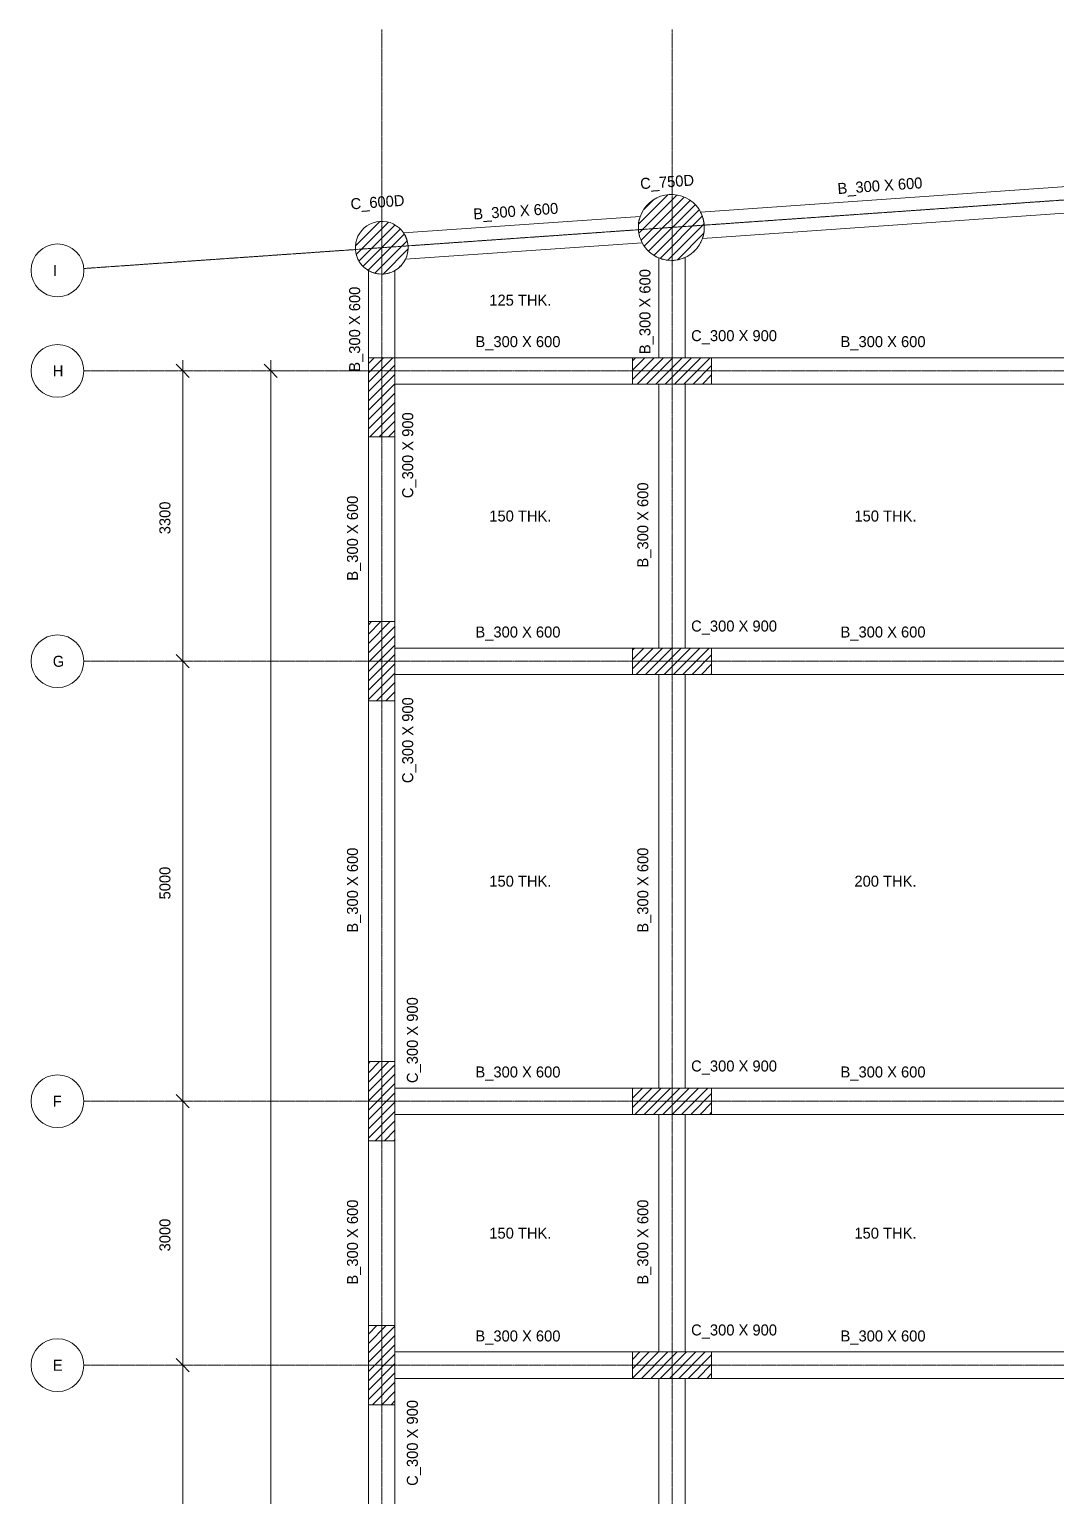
# Model space of a CAD drawing. Header units: millimetres. Extents: x -4305 to 30252, y -4651 to 30518.
# Drawn here: x -4305 to 7372, y 13506 to 30181 of the extents above; entities that cross this region are included whole.
import ezdxf

# ---------------------------------------------------------------- set-up
doc = ezdxf.new("R2010")
doc.units = ezdxf.units.MM
doc.linetypes.add('Dash', pattern=[6.35, 3.175, -3.175])
doc.linetypes.add('Grid Line', pattern=[22.225, 12.7, -3.175, 3.175, -3.175])
for name, color, linetype, lineweight in [('A-ANNO-DIMS', 211, 'Continuous', 9), ('A-ANNO-DIMS-50', 211, 'Continuous', 9), ('A-FLOR', 192, 'Continuous', 18), ('A-FLOR-IDEN', 11, 'Continuous', 9), ('S-BEAM', 12, 'Continuous', 18), ('S-BEAM-IDEN', 2, 'Continuous', 9), ('S-COLS', 52, 'Continuous', 18), ('S-COLS-HDLN', 52, 'Dash', 18), ('S-COLS-IDEN', 171, 'Continuous', 9), ('S-GRID', 1, 'Continuous', 9), ('S-GRID-IDEN', 1, 'Continuous', 9)]:
    doc.layers.add(name, color=color, linetype=linetype, lineweight=lineweight)
doc.styles.add('JetBrains Mono', font='JetBrainsMono-VariableFont_wght.ttf', dxfattribs={"height": 125})
doc.dimstyles.new('Diagonal_-_2_5mm_JetBrains_Mono', dxfattribs={"dimscale": 304.8, "dimtxt": 176.918969, "dimasz": 0.492126, "dimexe": 0.393701, "dimexo": 0.246063, "dimgap": 0.287073, "dimtad": 1, "dimdec": 0, "dimzin": 0, "dimdsep": 46, "dimtxsty": 'JetBrains Mono', "dimblk1": 'OBLIQUE', "dimblk2": 'OBLIQUE', "dimsah": 1, "dimcen": 0.09, "dimdle": 0.393701, "dimazin": 0, "dimtfac": 1, "dimtdec": 4, "dimtix": 1, "dimtmove": 0, "dimatfit": 3, "dimfxl": 1, "dimtvp": 1, "dimtfill": 1, "dimtolj": 1, "dimtzin": 0, "dimarcsym": 2})
pattern_1 = [(45, (0, 0), (-53.033, 53.033), [])]

# ---------------------------------------------------------------- blocks, each defined once
blk = doc.blocks.new('Grid - M_Grid Head - Circle-24584-01 1st Floor Lvl_')
at = {"layer": 'S-GRID-IDEN'}
blk.add_circle((0, 0), 6, dxfattribs=at)
blk = doc.blocks.new('DIMBLOCK11-01 1st Floor Lvl_')
at = {"layer": 'A-ANNO-DIMS-50', "lineweight": 35}
for p, q in [((-2562, 15000), (-2637, 15075)), ((-2562, 15000), (-2487, 14925)), ((-2562, 11000), (-2637, 11075)), ((-2562, 11000), (-2487, 10925))]:
    blk.add_line(p, q, dxfattribs=at)
at = {"layer": 'A-ANNO-DIMS-50'}
for p, q in [((-2562, 15000), (-2593, 15000)), ((-2562, 11000), (-2562, 15000)), ((-2562, 15000), (-2442, 15000)), ((-2562, 11000), (-2593, 11000)), ((-2562, 11000), (-2442, 11000))]:
    blk.add_line(p, q, dxfattribs=at)
at = {"layer": 'A-ANNO-DIMS-50', "color": 0, "insert": (-2827, 12793), "char_height": 125, "width": 496.29, "attachment_point": 1, "rotation": 90, "line_spacing_factor": 1.102871, "style": 'JetBrains Mono', "bg_fill": 3, "box_fill_scale": 1.25, "bg_fill_color": 9, "bg_fill_true_color": 13158600, "bg_fill_transparency": 0}
blk.add_mtext('4000', dxfattribs=at)
blk = doc.blocks.new('_Oblique')
at = {"color": 0, "linetype": 'ByBlock', "lineweight": -2}
blk.add_line((-0.5, -0.5), (0.5, 0.5), dxfattribs=at)
blk = doc.blocks.new('DIMBLOCK12-01 1st Floor Lvl_')
at = {"layer": 'A-ANNO-DIMS-50', "lineweight": 35}
for p, q in [((-2562, 18000), (-2637, 18075)), ((-2562, 18000), (-2487, 17925)), ((-2562, 15000), (-2637, 15075)), ((-2562, 15000), (-2487, 14925))]:
    blk.add_line(p, q, dxfattribs=at)
at = {"layer": 'A-ANNO-DIMS-50'}
for p, q in [((-2562, 18000), (-2593, 18000)), ((-2562, 15000), (-2562, 18000)), ((-2562, 18000), (-2442, 18000)), ((-2562, 15000), (-2593, 15000)), ((-2562, 15000), (-2442, 15000))]:
    blk.add_line(p, q, dxfattribs=at)
at = {"layer": 'A-ANNO-DIMS-50', "color": 0, "insert": (-2827, 16293), "char_height": 125, "width": 496.29, "attachment_point": 1, "rotation": 90, "line_spacing_factor": 1.102871, "style": 'JetBrains Mono', "bg_fill": 3, "box_fill_scale": 1.25, "bg_fill_color": 9, "bg_fill_true_color": 13158600, "bg_fill_transparency": 0}
blk.add_mtext('3000', dxfattribs=at)
blk = doc.blocks.new('DIMBLOCK13-01 1st Floor Lvl_')
at = {"layer": 'A-ANNO-DIMS-50', "lineweight": 35}
for p, q in [((-2562, 23000), (-2637, 23075)), ((-2562, 23000), (-2487, 22925)), ((-2562, 18000), (-2637, 18075)), ((-2562, 18000), (-2487, 17925))]:
    blk.add_line(p, q, dxfattribs=at)
at = {"layer": 'A-ANNO-DIMS-50'}
for p, q in [((-2562, 23000), (-2593, 23000)), ((-2562, 18000), (-2562, 23000)), ((-2562, 23000), (-2442, 23000)), ((-2562, 18000), (-2593, 18000)), ((-2562, 18000), (-2442, 18000))]:
    blk.add_line(p, q, dxfattribs=at)
at = {"layer": 'A-ANNO-DIMS-50', "color": 0, "insert": (-2827, 20293), "char_height": 125, "width": 496.29, "attachment_point": 1, "rotation": 90, "line_spacing_factor": 1.102871, "style": 'JetBrains Mono', "bg_fill": 3, "box_fill_scale": 1.25, "bg_fill_color": 9, "bg_fill_true_color": 13158600, "bg_fill_transparency": 0}
blk.add_mtext('5000', dxfattribs=at)
blk = doc.blocks.new('DIMBLOCK14-01 1st Floor Lvl_')
at = {"layer": 'A-ANNO-DIMS-50', "lineweight": 35}
for p, q in [((-2562, 26300), (-2637, 26375)), ((-2562, 26300), (-2487, 26225)), ((-2562, 23000), (-2637, 23075)), ((-2562, 23000), (-2487, 22925))]:
    blk.add_line(p, q, dxfattribs=at)
at = {"layer": 'A-ANNO-DIMS-50'}
for p, q in [((-2562, 23000), (-2562, 26420)), ((-2562, 26300), (-2593, 26300)), ((-2562, 26300), (-2442, 26300)), ((-2562, 23000), (-2593, 23000)), ((-2562, 23000), (-2442, 23000))]:
    blk.add_line(p, q, dxfattribs=at)
at = {"layer": 'A-ANNO-DIMS-50', "color": 0, "insert": (-2827, 24443), "char_height": 125, "width": 496.29, "attachment_point": 1, "rotation": 90, "line_spacing_factor": 1.102871, "style": 'JetBrains Mono', "bg_fill": 3, "box_fill_scale": 1.25, "bg_fill_color": 9, "bg_fill_true_color": 13158600, "bg_fill_transparency": 0}
blk.add_mtext('3300', dxfattribs=at)
blk = doc.blocks.new('DIMBLOCK15-01 1st Floor Lvl_')
at = {"layer": 'A-ANNO-DIMS-50', "lineweight": 35}
for p, q in [((-1562, 26300), (-1637, 26375)), ((-1562, 26300), (-1487, 26225)), ((-1562, -300), (-1637, -225)), ((-1562, -300), (-1487, -375))]:
    blk.add_line(p, q, dxfattribs=at)
at = {"layer": 'A-ANNO-DIMS-50'}
for p, q in [((-1562, -420), (-1562, 26420)), ((-1562, 26300), (-1593, 26300)), ((-1562, 26300), (-1442, 26300)), ((-1562, -300), (-1593, -300)), ((-1562, -300), (-1442, -300))]:
    blk.add_line(p, q, dxfattribs=at)
at = {"layer": 'A-ANNO-DIMS-50', "color": 0, "insert": (-1827, 12742), "char_height": 125, "width": 620.37, "attachment_point": 1, "rotation": 90, "line_spacing_factor": 1.102871, "style": 'JetBrains Mono', "bg_fill": 3, "box_fill_scale": 1.25, "bg_fill_color": 9, "bg_fill_true_color": 13158600, "bg_fill_transparency": 0}
blk.add_mtext('26600', dxfattribs=at)

msp = doc.modelspace()

# ---------------------------------------------------------------- hatches: boundary and pattern name
at = {"layer": 'S-COLS'}
h = msp.add_hatch(dxfattribs=at)
h.set_pattern_fill('FP_3', color=8, style=0, pattern_type=2)
h.set_pattern_definition(pattern_1)
h.paths.add_polyline_path([(2973.2, 27555.7), (3036.5, 27557.9), (3098.5, 27570.7), (3157.5, 27593.7), (3211.7, 27626.3), (3259.7, 27667.7), (3300.1, 27716.5), (3331.7, 27771.4), (3353.5, 27830.8), (3365.1, 27893), (3366, 27956.4), (3355.8, 28020.9), (3334.5, 28082.7), (3302.8, 28139.9), (3261.7, 28190.7), (3212.4, 28233.6), (3156.3, 28267.3), (3095.3, 28290.7), (3031.2, 28303.2), (2965.8, 28304.3), (2901.2, 28294.1), (2839.4, 28272.8), (2782.3, 28241.1), (2731.5, 28200), (2688.6, 28150.6), (2654.9, 28094.6), (2631.5, 28033.6), (2619, 27969.4), (2617.9, 27904), (2625, 27853.1), (2639, 27803.6), (2659.6, 27756.6), (2687.1, 27711.8), (2720.6, 27671.4), (2759.5, 27636), (2802.9, 27606.4), (2850, 27583.1), (2910.4, 27564.2)])
h = msp.add_hatch(dxfattribs=at)
h.set_pattern_fill('FP_2', color=8, style=0, pattern_type=2)
h.set_pattern_definition(pattern_1)
h.paths.add_polyline_path([(-308.6, 27400.1), (-253.5, 27403.6), (-200.1, 27417.1), (-150, 27440.2), (-113.2, 27465.2), (-80.6, 27495.4), (-52.8, 27530.1), (-30.4, 27568.5), (-11.6, 27617.3), (-1.6, 27668.6), (-0.7, 27720.9), (-10.6, 27778.9), (-31.5, 27833.9), (-62.8, 27883.7), (-103.2, 27926.4), (-151.1, 27960.5), (-204.8, 27984.5), (-262.1, 27997.6), (-320.9, 27999.3), (-378.9, 27989.4), (-433.9, 27968.5), (-483.7, 27937.2), (-526.4, 27896.8), (-560.5, 27848.9), (-584.5, 27795.2), (-597.6, 27737.9), (-599.3, 27679.1), (-590.4, 27624.6), (-571.7, 27572.8), (-543.8, 27525.2), (-507.7, 27483.5), (-464.6, 27449.2), (-415.9, 27423.3), (-363.3, 27406.8)])
h = msp.add_hatch(dxfattribs=at)
h.set_pattern_fill('FP_1', color=8, style=0, pattern_type=2)
h.set_pattern_definition(pattern_1)
h.paths.add_polyline_path([(-150, 25550), (-150, 26450), (-450, 26450), (-450, 25550)])
h = msp.add_hatch(dxfattribs=at)
h.set_pattern_fill('FP_1', color=8, style=0, pattern_type=2)
h.set_pattern_definition(pattern_1)
h.paths.add_polyline_path([(3450, 26150), (3450, 26450), (2550, 26450), (2550, 26150), (3150, 26150)])
h = msp.add_hatch(dxfattribs=at)
h.set_pattern_fill('FP_1', color=8, style=0, pattern_type=2)
h.set_pattern_definition(pattern_1)
h.paths.add_polyline_path([(-450, 22550), (-150, 22550), (-150, 23450), (-450, 23450), (-450, 22654.3)])
h = msp.add_hatch(dxfattribs=at)
h.set_pattern_fill('FP_1', color=8, style=0, pattern_type=2)
h.set_pattern_definition(pattern_1)
h.paths.add_polyline_path([(3450, 22850), (3450, 23150), (2550, 23150), (2550, 22850), (3150, 22850)])
h = msp.add_hatch(dxfattribs=at)
h.set_pattern_fill('FP_1', color=8, style=0, pattern_type=2)
h.set_pattern_definition(pattern_1)
h.paths.add_polyline_path([(-150, 17550), (-150, 18450), (-450, 18450), (-450, 17550)])
h = msp.add_hatch(dxfattribs=at)
h.set_pattern_fill('FP_1', color=8, style=0, pattern_type=2)
h.set_pattern_definition(pattern_1)
h.paths.add_polyline_path([(3450, 17850), (3450, 18150), (2550, 18150), (2550, 17850), (3150, 17850)])
h = msp.add_hatch(dxfattribs=at)
h.set_pattern_fill('FP_1', color=8, style=0, pattern_type=2)
h.set_pattern_definition(pattern_1)
h.paths.add_polyline_path([(-450, 14550), (-150, 14550), (-150, 15450), (-450, 15450)])
h = msp.add_hatch(dxfattribs=at)
h.set_pattern_fill('FP_1', color=8, style=0, pattern_type=2)
h.set_pattern_definition(pattern_1)
h.paths.add_polyline_path([(3450, 14850), (3450, 15150), (2550, 15150), (2550, 14850), (3150, 14850)])

# ---------------------------------------------------------------- linework, layer by layer
at = {"layer": 'A-FLOR'}
for p, q in [((2659.6, 27756.6), (-30.4, 27568.5)), ((2850, 26450), (2850, 27583.1)), ((-150, 27440.2), (-150, 26450)), ((-150, 26450), (2850, 26450)), ((2850, 26150), (-150, 26150)), ((-150, 26150), (-150, 23150)), ((2850, 23150), (2850, 26150)), ((7850, 26150), (3150, 26150)), ((3150, 26150), (3150, 23150)), ((-150, 23150), (2850, 23150)), ((3150, 23150), (7850, 23150)), ((2850, 22850), (-150, 22850)), ((-150, 22850), (-150, 18150)), ((2850, 18150), (2850, 22850)), ((7850, 22850), (3150, 22850)), ((3150, 22850), (3150, 18150)), ((-150, 18150), (2850, 18150)), ((3150, 18150), (7850, 18150)), ((2850, 17850), (-150, 17850)), ((-150, 17850), (-150, 15150)), ((2850, 15150), (2850, 17850)), ((7850, 17850), (3150, 17850)), ((3150, 17850), (3150, 15150)), ((-150, 15150), (2850, 15150)), ((3150, 15150), (7850, 15150)), ((2850, 14850), (-150, 14850)), ((-150, 14850), (-150, 11150)), ((2850, 11150), (2850, 14850)), ((7850, 14850), (3150, 14850)), ((3150, 14850), (3150, 11150))]:
    msp.add_line(p, q, dxfattribs=at)
for centre, radius, start, end in [((2992, 27930.2), 375, 207.57836, 247.75538), ((-300, 27700), 300, 300, 334.00019)]:
    msp.add_arc(centre, radius, start, end, dxfattribs=at)
at = {"layer": 'S-BEAM'}
for p, q in [((7546.1, 28399), (3324.4, 28103.8)), ((2638.6, 28055.9), (-51.3, 27867.8)), ((3345.3, 27804.5), (7567, 28099.8)), ((-30.4, 27568.5), (2659.6, 27756.6)), ((2850, 27583.1), (2850, 26450)), ((3150, 26450), (3150, 27590.1)), ((-450, 27440.2), (-450, 26450)), ((-150, 26450), (-150, 27440.2)), ((-450, 26450), (-150, 26450)), ((-150, 26450), (-150, 26150)), ((2550, 26450), (-150, 26450)), ((2550, 26150), (2550, 26450)), ((2850, 26450), (3150, 26450)), ((3450, 26450), (3450, 26150)), ((7850, 26450), (3450, 26450)), ((-150, 26150), (2550, 26150)), ((3150, 26150), (2850, 26150)), ((2850, 26150), (2850, 23150)), ((3150, 23150), (3150, 26150)), ((3450, 26150), (7850, 26150)), ((-150, 25550), (-450, 25550)), ((-450, 25550), (-450, 23450)), ((-150, 23450), (-150, 25550)), ((-450, 23450), (-150, 23450)), ((-150, 23150), (-150, 22850)), ((2550, 23150), (-150, 23150)), ((2550, 22850), (2550, 23150)), ((2850, 23150), (3150, 23150)), ((3450, 23150), (3450, 22850)), ((7850, 23150), (3450, 23150)), ((-150, 22850), (2550, 22850)), ((3150, 22850), (2850, 22850)), ((2850, 22850), (2850, 18150)), ((3150, 18150), (3150, 22850)), ((3450, 22850), (7850, 22850)), ((-150, 22550), (-450, 22550)), ((-450, 22550), (-450, 18450)), ((-150, 18450), (-150, 22550)), ((-450, 18450), (-150, 18450)), ((-150, 18150), (-150, 17850)), ((2550, 18150), (-150, 18150)), ((2550, 17850), (2550, 18150)), ((2850, 18150), (3150, 18150)), ((3450, 18150), (3450, 17850)), ((7550, 18150), (3450, 18150)), ((-150, 17850), (2550, 17850)), ((3150, 17850), (2850, 17850)), ((2850, 17850), (2850, 15150)), ((3150, 15150), (3150, 17850)), ((3450, 17850), (7550, 17850)), ((-150, 17550), (-450, 17550)), ((-450, 17550), (-450, 15450)), ((-150, 15450), (-150, 17550)), ((-450, 15450), (-150, 15450)), ((-150, 15150), (-150, 14850)), ((2550, 15150), (-150, 15150)), ((2550, 14850), (2550, 15150)), ((2850, 15150), (3150, 15150)), ((3450, 15150), (3450, 14850)), ((7550, 15150), (3450, 15150)), ((-150, 14850), (2550, 14850)), ((3150, 14850), (2850, 14850)), ((2850, 14850), (2850, 11150)), ((3150, 11150), (3150, 14850)), ((3450, 14850), (7550, 14850)), ((-150, 14550), (-450, 14550)), ((-450, 14550), (-450, 11450)), ((-150, 11450), (-150, 14550))]:
    msp.add_line(p, q, dxfattribs=at)
for centre, radius, start, end in [((2992, 27930.2), 375, 160.42201, 184.00019), ((2992, 27930.2), 375, 4.00019, 27.57836), ((-300, 27700), 300, 4.00019, 34.00019), ((2992, 27930.2), 375, 184.00019, 207.57836), ((2992, 27930.2), 375, 340.42201, 4.00019), ((-300, 27700), 300, 334.00019, 4.00019), ((2992, 27930.2), 375, 247.75538, 294.92543), ((-300, 27700), 300, 240, 300)]:
    msp.add_arc(centre, radius, start, end, dxfattribs=at)
at = {"layer": 'S-COLS'}
for p, q in [((2898.8, 27567), (2898.7, 27567)), ((-450, 26450), (-150, 26450)), ((-450, 25550), (-450, 26450)), ((-150, 26450), (-150, 26150)), ((2550, 26450), (2850, 26450)), ((2550, 26150), (2550, 26450)), ((2850, 26450), (3450, 26450)), ((3450, 26450), (3450, 26150)), ((-150, 26150), (-150, 25550)), ((2850, 26150), (2550, 26150)), ((3150, 26150), (2850, 26150)), ((3450, 26150), (3150, 26150)), ((-150, 25550), (-450, 25550)), ((-450, 23450), (-150, 23450)), ((-450, 22550), (-450, 23450)), ((-150, 23450), (-150, 23150)), ((-150, 23150), (-150, 22850)), ((2550, 23150), (2850, 23150)), ((2550, 22850), (2550, 23150)), ((2850, 23150), (3150, 23150)), ((3150, 23150), (3450, 23150)), ((3450, 23150), (3450, 22850)), ((-150, 22850), (-150, 22550)), ((2850, 22850), (2550, 22850)), ((3150, 22850), (2850, 22850)), ((3450, 22850), (3150, 22850)), ((-150, 22550), (-450, 22550)), ((-450, 18450), (-150, 18450)), ((-450, 17550), (-450, 18450)), ((-150, 18450), (-150, 18150)), ((-150, 18150), (-150, 17850)), ((2550, 18150), (2850, 18150)), ((2550, 17850), (2550, 18150)), ((2850, 18150), (3150, 18150)), ((3150, 18150), (3450, 18150)), ((3450, 18150), (3450, 17850)), ((-150, 17850), (-150, 17550)), ((2850, 17850), (2550, 17850)), ((3150, 17850), (2850, 17850)), ((3450, 17850), (3150, 17850)), ((-150, 17550), (-450, 17550)), ((-450, 15450), (-150, 15450)), ((-450, 14550), (-450, 15450)), ((-150, 15450), (-150, 15150)), ((-150, 15150), (-150, 14850)), ((2550, 15150), (2850, 15150)), ((2550, 14850), (2550, 15150)), ((2850, 15150), (3150, 15150)), ((3150, 15150), (3450, 15150)), ((3450, 15150), (3450, 14850)), ((-150, 14850), (-150, 14550)), ((2850, 14850), (2550, 14850)), ((3150, 14850), (2850, 14850)), ((3450, 14850), (3150, 14850)), ((-150, 14550), (-450, 14550))]:
    msp.add_line(p, q, dxfattribs=at)
for centre, radius, start, end in [((2992, 27930.2), 375, 4.00019, 184.00019), ((-300, 27700), 300, 4.00019, 184.00019), ((2992, 27930.2), 375, 184.00019, 207.57836), ((2992, 27930.2), 375, 247.75538, 4.00019), ((2992, 27930.2), 375, 351.80364, 351.95591), ((-300, 27700), 300, 334.00019, 4.00019), ((2992, 27930.2), 375, 207.57836, 247.75538), ((2992, 27930.2), 375, 320.55831, 324.56561), ((2992, 27930.2), 375, 330.64696, 334.41364), ((2992, 27930.2), 375, 340.93141, 342.4842), ((-300, 27700), 300, 184.00019, 300), ((-300, 27700), 300, 194.96296, 198.01468), ((-300, 27700), 300, 205.87751, 209.84842), ((-300, 27700), 300, 216.79521, 221.14732), ((-300, 27700), 300, 300, 334.00019), ((2992, 27930.2), 375, 265.3249, 265.46747), ((2992, 27930.2), 375, 275.05121, 275.31866), ((2992, 27930.2), 375, 284.77599, 285.16916), ((2992, 27930.2), 375, 294.49949, 295.01903), ((2992, 27930.2), 375, 300.60704, 304.86835), ((2992, 27930.2), 375, 310.55869, 314.7172), ((-300, 27700), 300, 227.71662, 232.26816), ((-300, 27700), 300, 238.64283, 240.07924), ((-300, 27700), 300, 242.26567, 243.3079), ((-300, 27700), 300, 249.57533, 250.7382), ((-300, 27700), 300, 260.51633, 261.4099), ((-300, 27700), 300, 271.46919, 272.10077), ((-300, 27700), 300, 282.43936, 282.82337), ((-300, 27700), 300, 293.43621, 293.60571)]:
    msp.add_arc(centre, radius, start, end, dxfattribs=at)
at = {"layer": 'S-COLS-HDLN'}
for centre, radius, start, end in [((2992, 27930.2), 375, 352.2269, 354.10866), ((2992, 27930.2), 375, 193.16199, 195.77348), ((2992, 27930.2), 375, 202.44575, 205.35232), ((2992, 27930.2), 375, 212.16674, 214.64514), ((2992, 27930.2), 375, 342.64695, 344.26132), ((-300, 27700), 300, 328.61307, 331.62022), ((-300, 27700), 300, 338.67282, 342.58995), ((-300, 27700), 300, 350.1224, 353.27697), ((2992, 27930.2), 375, 223.89501, 224.68185), ((2992, 27930.2), 375, 233.07428, 235.79799), ((2992, 27930.2), 375, 242.3916, 245.44831), ((2992, 27930.2), 375, 251.25397, 255.46319), ((2992, 27930.2), 375, 261.07294, 265.20199), ((2992, 27930.2), 375, 270.94108, 274.93734), ((2992, 27930.2), 375, 280.90537, 284.6699), ((2992, 27930.2), 375, 291.10084, 294.40018), ((-300, 27700), 300, 240.18463, 241.02306), ((-300, 27700), 300, 250.85788, 254.24699), ((-300, 27700), 300, 261.54843, 265.27347), ((-300, 27700), 300, 272.26528, 276.22596), ((-300, 27700), 300, 283.026, 287.1667), ((-300, 27700), 300, 293.86958, 298.02568), ((-300, 27700), 300, 306.62845, 308.01286), ((-300, 27700), 300, 318.24109, 320.76623)]:
    msp.add_arc(centre, radius, start, end, dxfattribs=at)
at = {"layer": 'S-GRID', "linetype": 'Grid Line'}
for p, q in [((-300, 30181.3), (-300, -4050.9)), ((3000, 30181.3), (3000, -4050.9)), ((30252.4, 29836.5), (-3685.8, 27463.2)), ((30252.4, 26300), (-3685.8, 26300)), ((30252.4, 23000), (-3685.8, 23000)), ((30252.4, 18000), (-3685.8, 18000)), ((30252.4, 15000), (-3685.8, 15000))]:
    msp.add_line(p, q, dxfattribs=at)

# ---------------------------------------------------------------- block references
at = {"layer": 'S-GRID-IDEN', "xscale": 49.99999999999998, "yscale": 49.99999999999998, "zscale": 49.99999999999998}
for p, rotation in [((-3985.1, 27442.3), 94.00018576051298), ((-3985.8, 26300), 89.99999999999984), ((-3985.8, 23000), 89.99999999999984), ((-3985.8, 18000), 89.99999999999984), ((-3985.8, 15000), 89.99999999999984)]:
    msp.add_blockref('Grid - M_Grid Head - Circle-24584-01 1st Floor Lvl_', p, dxfattribs=dict(at, rotation=rotation))

# ---------------------------------------------------------------- texts
at = {"layer": 'A-FLOR-IDEN', "char_height": 125, "width": 1026.16, "attachment_point": 1, "style": 'JetBrains Mono'}
for s, insert in [('125 THK.', (923.1, 27166.3)), ('150 THK.', (923.1, 24713)), ('150 THK.', (5073.1, 24713)), ('150 THK.', (923.1, 20563)), ('200 THK.', (5073.1, 20563)), ('150 THK.', (923.1, 16563)), ('150 THK.', (5073.1, 16563))]:
    msp.add_mtext(s, dxfattribs=dict(at, insert=insert))
at = {"layer": 'S-BEAM-IDEN', "char_height": 125, "width": 1410.97, "attachment_point": 1, "style": 'JetBrains Mono'}
for insert, rotation in [((4876.5, 28433.5), 4.00019), ((736.6, 28144), 4.00019), ((2629.4, 26490.1), 90), ((-670.6, 26290.1), 90), ((2605.2, 24065.1), 90), ((-694.8, 23915.1), 90), ((-694.8, 19915.1), 90), ((2605.2, 19915.1), 90), ((-694.8, 15915.1), 90), ((2605.2, 15915.1), 90)]:
    msp.add_mtext('B_300 X 600', dxfattribs=dict(at, insert=insert, rotation=rotation))
for insert in [(765.1, 26694.8), (4915.1, 26694.8), (765.1, 23394.8), (4915.1, 23394.8), (765.1, 18394.8), (4915.1, 18394.8), (765.1, 15394.8), (4915.1, 15394.8)]:
    msp.add_mtext('B_300 X 600', dxfattribs=dict(at, insert=insert))
at = {"layer": 'S-COLS-IDEN', "char_height": 125, "attachment_point": 1, "style": 'JetBrains Mono'}
for s, insert, width, rotation in [('C_750D', (2633.6, 28489.3), 769.62, 4.00019), ('C_600D', (-658.4, 28259.1), 769.62, 4.00019), ('C_300 X 900', (-67.2, 24853), 1410.97, 90), ('C_300 X 900', (-67.2, 21614.9), 1410.97, 90), ('C_300 X 900', (-14.2, 18205.8), 1410.97, 90), ('C_300 X 900', (-14.2, 13628.2), 1410.97, 90)]:
    msp.add_mtext(s, dxfattribs=dict(at, insert=insert, width=width, rotation=rotation))
at = {"layer": 'S-COLS-IDEN', "char_height": 125, "width": 1410.97, "attachment_point": 1, "style": 'JetBrains Mono'}
for insert in [(3217, 26762.7), (3217, 23462.7), (3217, 18462.7), (3217, 15462.7)]:
    msp.add_mtext('C_300 X 900', dxfattribs=dict(at, insert=insert))

# ---------------------------------------------------------------- next in the draw order: texts
at = {"layer": 'S-GRID-IDEN', "char_height": 125, "width": 128.27, "attachment_point": 1, "style": 'JetBrains Mono', "bg_fill": 3, "box_fill_scale": 1.25, "bg_fill_color": 9, "bg_fill_true_color": 13158600, "bg_fill_transparency": 0}
for s, insert in [('I', (-4038.3, 27504.5)), ('H', (-4039.1, 26362.1)), ('G', (-4039.1, 23062.1)), ('F', (-4039.1, 18062.1)), ('E', (-4039.1, 15062.1))]:
    msp.add_mtext(s, dxfattribs=dict(at, insert=insert))

# ---------------------------------------------------------------- next in the draw order: dimensions: what is measured, and where the dimension line sits
at = {"layer": 'A-ANNO-DIMS'}
for base, p1, p2, override, picture, middle in [((-1561.8, 26300), (-1667.9, -300), (-1667.9, 26300), {"dimpost": '<>', "dimfxl": 26600}, 'DIMBLOCK15-01 1st Floor Lvl_', (-1713.5, 13000)), ((-2561.8, 15000), (-2667.9, 11000), (-2667.9, 15000), {"dimpost": '<>', "dimfxl": 4000}, 'DIMBLOCK11-01 1st Floor Lvl_', (-2713.5, 13000))]:
    dim = msp.add_linear_dim(base=base, p1=p1, p2=p2, angle=90, dimstyle='Diagonal_-_2_5mm_JetBrains_Mono', override=override, dxfattribs=at)
    dim.commit()
    dim.dimension.update_dxf_attribs({"geometry": picture, "text_midpoint": middle})

# ---------------------------------------------------------------- next in the draw order: dimensions: what is measured, and where the dimension line sits
dim = msp.add_linear_dim(base=(-2561.8, 18000), p1=(-2667.9, 15000), p2=(-2667.9, 18000), angle=90, dimstyle='Diagonal_-_2_5mm_JetBrains_Mono', override={"dimpost": '<>', "dimfxl": 3000}, dxfattribs=at)
dim.commit()
dim.dimension.update_dxf_attribs({"geometry": 'DIMBLOCK12-01 1st Floor Lvl_', "text_midpoint": (-2713.5, 16500)})

# ---------------------------------------------------------------- next in the draw order: dimensions: what is measured, and where the dimension line sits
dim = msp.add_linear_dim(base=(-2561.8, 23000), p1=(-2667.9, 18000), p2=(-2667.9, 23000), angle=90, dimstyle='Diagonal_-_2_5mm_JetBrains_Mono', override={"dimpost": '<>', "dimfxl": 5000}, dxfattribs=at)
dim.commit()
dim.dimension.update_dxf_attribs({"geometry": 'DIMBLOCK13-01 1st Floor Lvl_', "text_midpoint": (-2713.5, 20500)})

# ---------------------------------------------------------------- next in the draw order: dimensions: what is measured, and where the dimension line sits
dim = msp.add_linear_dim(base=(-2561.8, 26300), p1=(-2667.9, 23000), p2=(-2667.9, 26300), angle=90, dimstyle='Diagonal_-_2_5mm_JetBrains_Mono', override={"dimpost": '<>', "dimfxl": 3300}, dxfattribs=at)
dim.commit()
dim.dimension.update_dxf_attribs({"geometry": 'DIMBLOCK14-01 1st Floor Lvl_', "text_midpoint": (-2713.5, 24650)})

doc.saveas('drawing.dxf')
